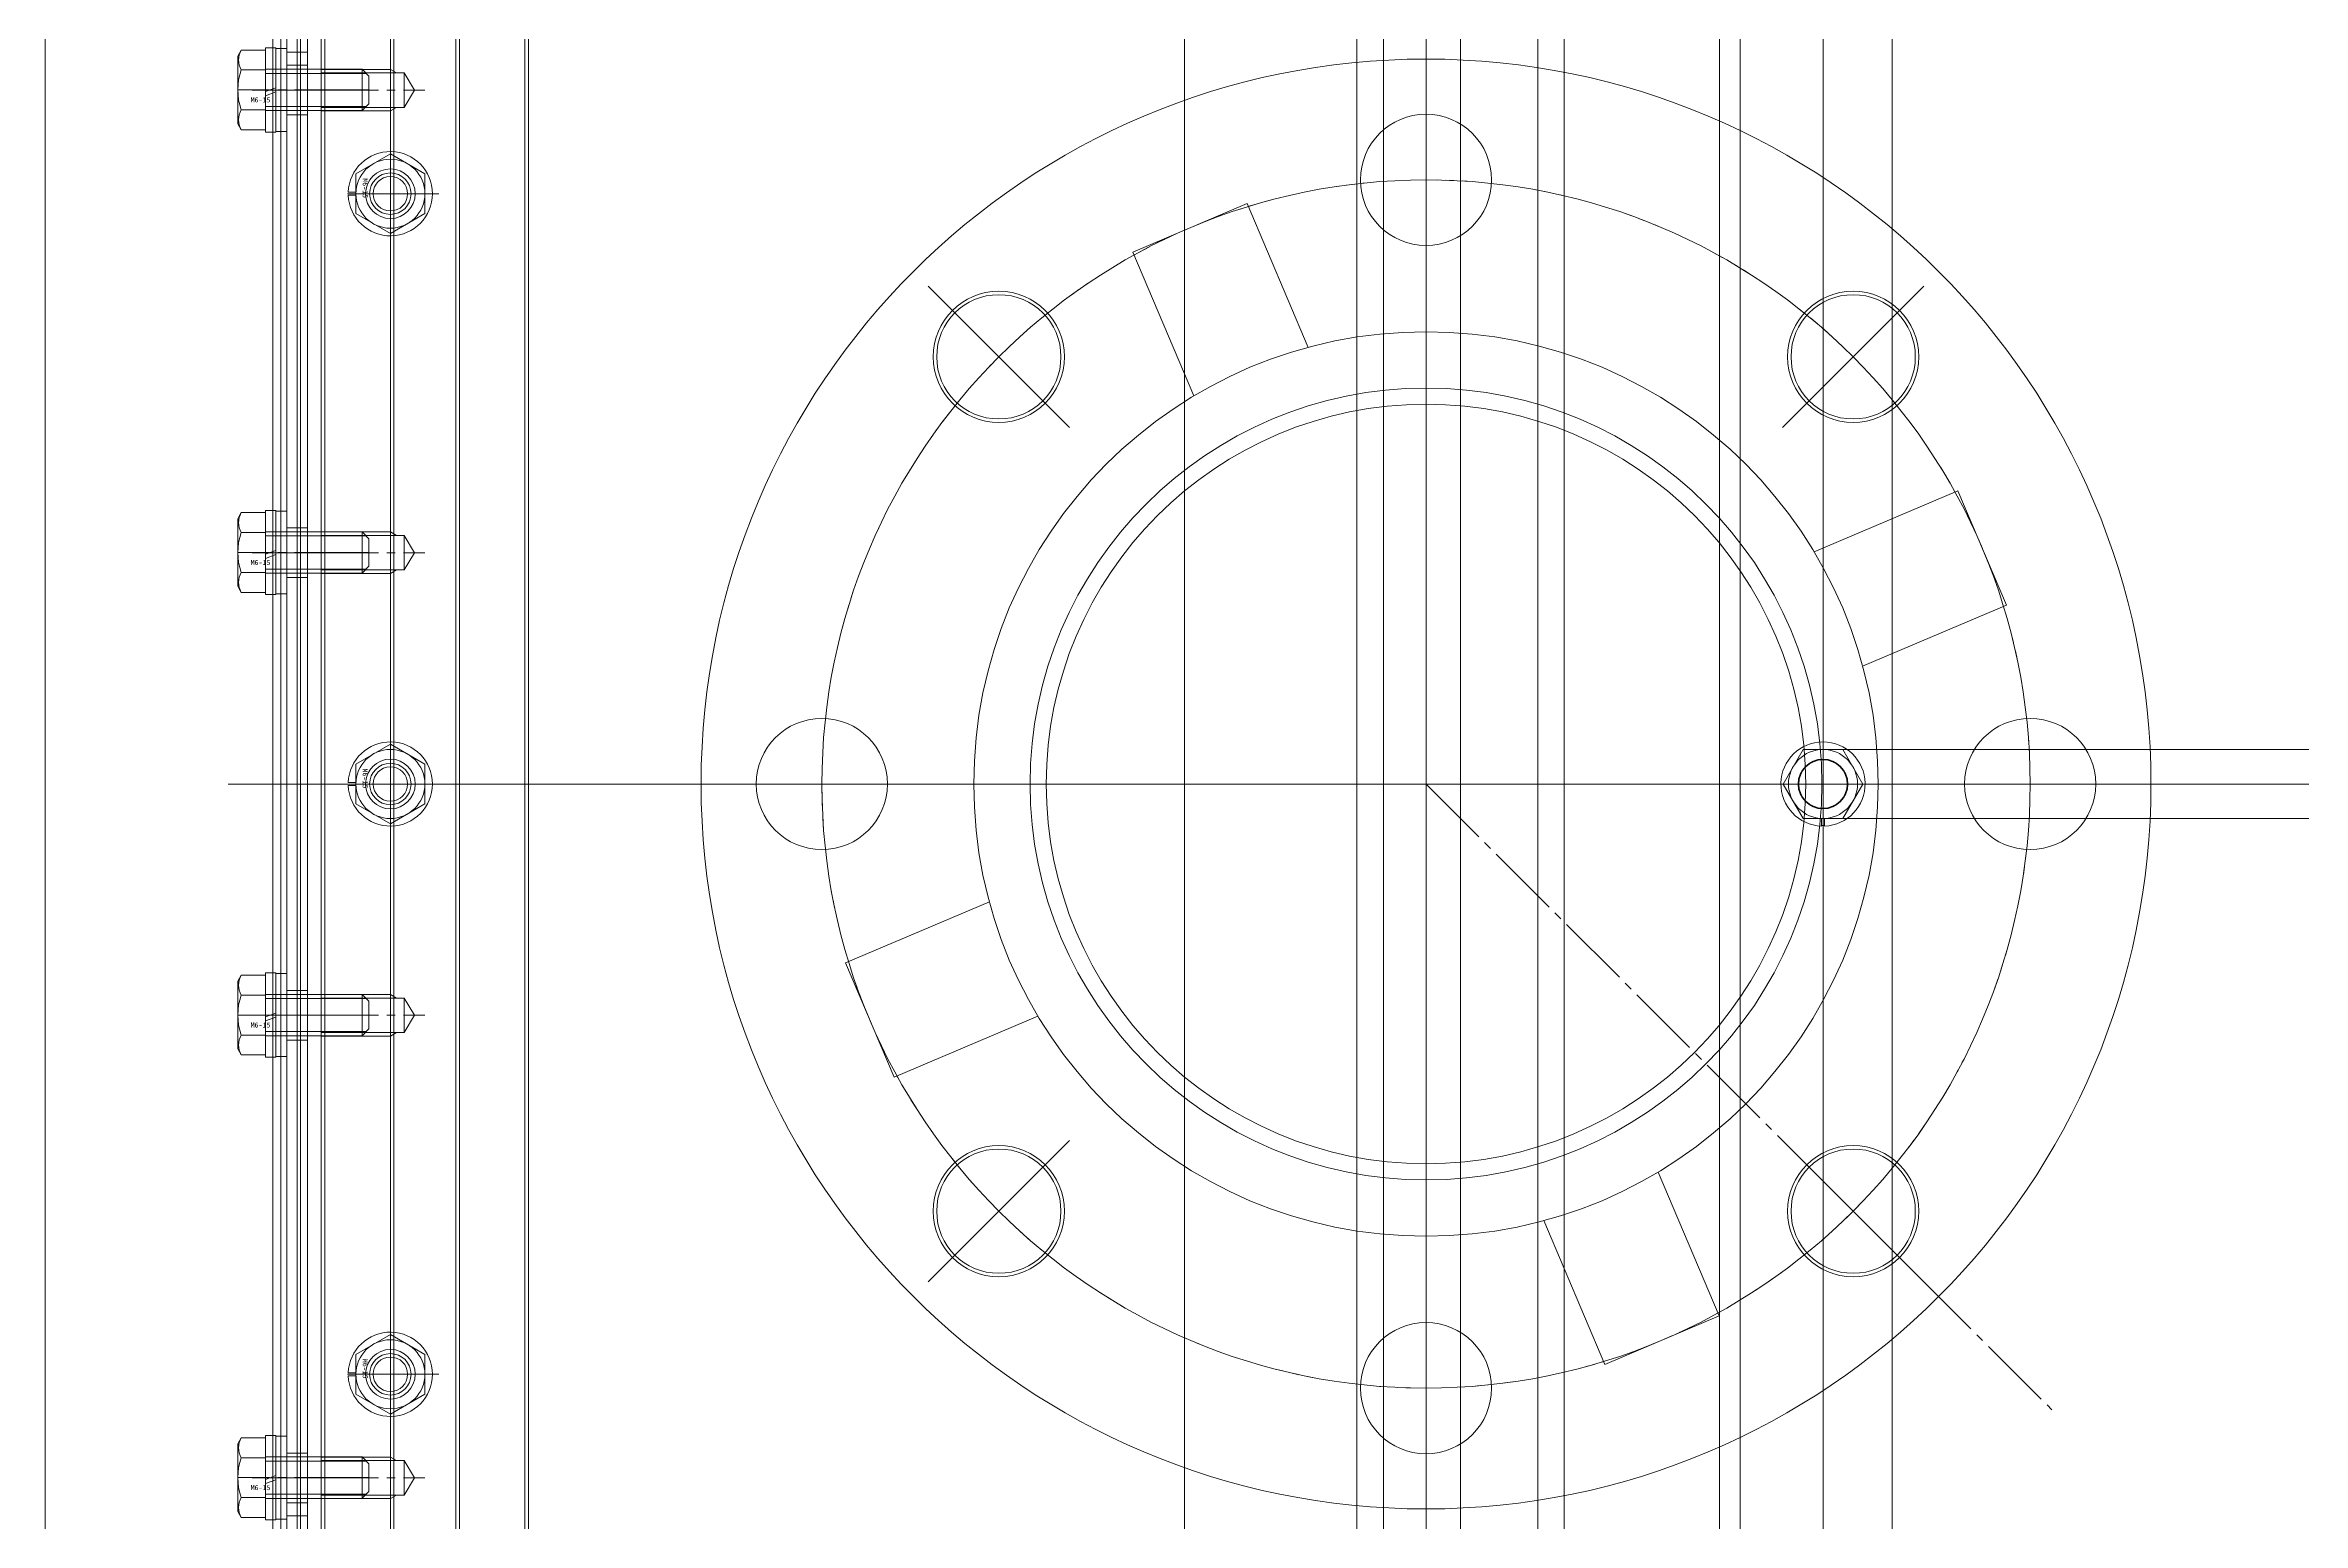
# Model space of a CAD drawing. Units: millimetres at full size. Extents: x -5218 to 5218, y -4308 to 3712.
# Drawn here: x -4252.6 to -3925.6, y -1172.2 to -958.2 of the extents above; entities that cross this region are included whole.
import ezdxf
from ezdxf.enums import TextEntityAlignment as Align

# ---------------------------------------------------------------- set-up
doc = ezdxf.new("R2010")
doc.units = ezdxf.units.MM
doc.header["$LTSCALE"] = 1.2
doc.linetypes.add('CHAIN2', pattern=[12, 9, -1, 1, -1])
for name, color, linetype, lineweight in [('0-1_01_外形線', 134, 'Continuous', 9), ('0-2_03_かくれ線', 5, 'Continuous', 9), ('0-3_04_中心線', 4, 'CHAIN2', 9)]:
    doc.layers.add(name, color=color, linetype=linetype, lineweight=lineweight)
doc.styles.add('ＭＳ ゴシック', font='')
doc.styles.get('ＭＳ ゴシック').set_extended_font_data('MS Gothic')

msp = doc.modelspace()

# ---------------------------------------------------------------- linework, layer by layer
at = {"layer": '0-1_01_外形線'}
for p, q in [((-3995.083, -1060.209), (-3875.083, -1060.209)), ((-3995.083, -1070.209), (-3875.083, -1070.209))]:
    msp.add_line(p, q, dxfattribs=at)
msp.add_lwpolyline([(-4252.583, -905.209), (-4252.583, -1225.208), (-4247.583, -1230.208), (-4212.583, -1230.208), (-4212.583, -900.209), (-4247.583, -900.209)], close=True, dxfattribs=at)
msp.add_lwpolyline([(-3662.584, -1215.208), (-4217.583, -1215.208), (-4217.583, -915.209)], dxfattribs=at)
msp.add_arc((-3995.083, -1065.209), 5, 90, 270, dxfattribs=at)
at = {"layer": '0-2_03_かくれ線'}
for p, q in [((-4215.583, -1230.208), (-4215.583, -900.209)), ((-4215.583, -900.209), (-4215.583, -1230.208)), ((-4212.583, -900.209), (-4212.583, -1230.208)), ((-4252.583, -905.209), (-4252.583, -1225.208)), ((-4216.083, -915.209), (-4216.083, -1215.208)), ((-4212.583, -915.209), (-4212.583, -1215.208)), ((-4219.587, -1195.708), (-4219.587, -934.709)), ((-4218.438, -1195.708), (-4218.438, -934.709)), ((-4212.583, -1195.708), (-4212.583, -934.709)), ((-4212.083, -1195.708), (-4212.083, -934.709)), ((-4202.583, -1195.708), (-4202.583, -934.709)), ((-4202.083, -1195.708), (-4202.083, -934.709)), ((-4193.083, -1195.708), (-4193.083, -934.709)), ((-4192.583, -1195.708), (-4192.583, -934.709)), ((-4183.083, -1195.708), (-4183.083, -934.709)), ((-4182.583, -1195.708), (-4182.583, -934.709)), ((-4062.583, -932.709), (-4062.583, -1192.709)), ((-4058.763, -932.709), (-4058.763, -1198.709)), ((-4036.403, -932.709), (-4036.403, -1198.709)), ((-4032.583, -932.709), (-4032.583, -1192.709)), ((-4010.083, -1193.708), (-4010.083, -936.709)), ((-4007.083, -1193.708), (-4007.083, -936.709)), ((-3985.083, -1193.708), (-3985.083, -936.709)), ((-4052.583, -1190.209), (-4052.583, -940.209)), ((-3995.083, -1187.309), (-3995.083, -943.109)), ((-4224.179, -958.905), (-4224.683, -959.779)), ((-4224.683, -959.779), (-4224.683, -969.579)), ((-4220.683, -958.905), (-4224.179, -958.905)), ((-4220.683, -958.579), (-4220.683, -964.924)), ((-4219.183, -958.579), (-4220.683, -958.579)), ((-4220.683, -958.905), (-4220.683, -970.452)), ((-4219.183, -958.579), (-4219.183, -964.379)), ((-4219.183, -970.679), (-4219.183, -958.679)), ((-4219.183, -958.679), (-4217.583, -958.679)), ((-4217.583, -970.679), (-4217.583, -958.679)), ((-4217.583, -959.209), (-4214.583, -959.209)), ((-4217.583, -961.109), (-4214.583, -961.109)), ((-4220.683, -961.792), (-4224.179, -961.792)), ((-4220.683, -961.679), (-4206.683, -961.679)), ((-4220.683, -962.279), (-4206.483, -962.279)), ((-4219.183, -964.379), (-4220.683, -964.924)), ((-4212.583, -961.709), (-4202.583, -961.709)), ((-4206.683, -961.679), (-4206.683, -967.679)), ((-4206.683, -961.679), (-4206.483, -961.879)), ((-4206.483, -961.879), (-4205.683, -962.679)), ((-4206.083, -962.279), (-4206.483, -962.279)), ((-4205.683, -962.679), (-4205.683, -966.679)), ((-4201.717, -962.209), (-4202.583, -961.709)), ((-4200.583, -962.209), (-4199.081, -964.709)), ((-4052.583, -963.209), (-4052.583, -992.209)), ((-4220.683, -967.565), (-4224.179, -967.565)), ((-4219.183, -964.979), (-4220.683, -965.524)), ((-4220.683, -965.524), (-4220.683, -970.779)), ((-4220.683, -967.079), (-4206.483, -967.079)), ((-4220.683, -967.679), (-4206.683, -967.679)), ((-4219.183, -964.979), (-4219.183, -970.779)), ((-4200.583, -967.209), (-4212.583, -967.209)), ((-4206.683, -967.679), (-4206.483, -967.479)), ((-4206.483, -967.479), (-4205.683, -966.679)), ((-4206.083, -967.079), (-4206.483, -967.079)), ((-4201.717, -967.209), (-4202.583, -967.709)), ((-4199.081, -964.709), (-4200.583, -967.209)), ((-4224.179, -970.452), (-4224.683, -969.579)), ((-4220.683, -970.452), (-4224.179, -970.452)), ((-4220.683, -970.779), (-4219.183, -970.779)), ((-4219.183, -970.679), (-4217.583, -970.679)), ((-4217.583, -968.309), (-4214.583, -968.309)), ((-4197.583, -976.822), (-4202.583, -973.935)), ((-4197.583, -982.595), (-4197.583, -976.822)), ((-4207.583, -979.484), (-4208.679, -979.484)), ((-4207.583, -979.934), (-4208.679, -979.934)), ((-4207.583, -982.595), (-4202.583, -985.482)), ((-4202.583, -985.482), (-4197.583, -982.595)), ((-4069.649, -1001.971), (-4078.488, -981.148)), ((-4124.708, -993.084), (-4104.202, -1013.59)), ((-3980.458, -993.084), (-4000.964, -1013.59)), ((-4224.179, -1025.905), (-4224.683, -1026.778)), ((-4224.683, -1026.778), (-4224.683, -1036.578)), ((-4220.683, -1025.905), (-4224.179, -1025.905)), ((-4220.683, -1025.578), (-4220.683, -1031.924)), ((-4219.183, -1025.578), (-4220.683, -1025.578)), ((-4220.683, -1025.905), (-4220.683, -1037.452)), ((-4219.183, -1025.578), (-4219.183, -1031.378)), ((-4219.183, -1037.678), (-4219.183, -1025.678)), ((-4219.183, -1025.678), (-4217.583, -1025.678)), ((-4217.583, -1037.678), (-4217.583, -1025.678)), ((-4220.683, -1028.792), (-4224.179, -1028.792)), ((-4220.683, -1028.678), (-4206.683, -1028.678)), ((-4220.683, -1029.278), (-4206.483, -1029.278)), ((-4217.583, -1028.109), (-4214.583, -1028.109)), ((-4212.583, -1028.709), (-4202.583, -1028.709)), ((-4206.683, -1028.678), (-4206.683, -1034.678)), ((-4206.683, -1028.678), (-4206.483, -1028.878)), ((-4206.483, -1028.878), (-4205.683, -1029.678)), ((-4206.083, -1029.278), (-4206.483, -1029.278)), ((-4205.683, -1029.678), (-4205.683, -1033.678)), ((-4201.717, -1029.209), (-4202.583, -1028.709)), ((-4200.583, -1029.209), (-4199.081, -1031.709)), ((-4219.183, -1031.378), (-4220.683, -1031.924)), ((-4219.183, -1031.978), (-4220.683, -1032.524)), ((-4220.683, -1032.524), (-4220.683, -1037.778)), ((-4219.183, -1031.978), (-4219.183, -1037.778)), ((-4199.081, -1031.709), (-4200.583, -1034.209)), ((-4224.179, -1037.452), (-4224.683, -1036.578)), ((-4220.683, -1034.565), (-4224.179, -1034.565)), ((-4220.683, -1034.078), (-4206.483, -1034.078)), ((-4220.683, -1034.678), (-4206.683, -1034.678)), ((-4217.583, -1035.309), (-4214.583, -1035.309)), ((-4200.583, -1034.209), (-4212.583, -1034.209)), ((-4206.683, -1034.678), (-4206.483, -1034.478)), ((-4206.483, -1034.478), (-4205.683, -1033.678)), ((-4206.083, -1034.078), (-4206.483, -1034.078)), ((-4201.717, -1034.209), (-4202.583, -1034.709)), ((-4220.683, -1037.452), (-4224.179, -1037.452)), ((-4220.683, -1037.778), (-4219.183, -1037.778)), ((-4219.183, -1037.678), (-4217.583, -1037.678)), ((-3989.345, -1048.143), (-3968.522, -1039.304)), ((-4197.583, -1062.322), (-4202.583, -1059.435)), ((-4197.583, -1068.095), (-4197.583, -1062.322)), ((-3997.97, -1060.209), (-4000.857, -1065.209)), ((-3992.196, -1060.209), (-3997.97, -1060.209)), ((-3989.31, -1065.209), (-3992.196, -1060.209)), ((-4207.583, -1064.984), (-4208.679, -1064.984)), ((-4207.583, -1065.434), (-4208.679, -1065.434)), ((-3927.583, -1065.209), (-4177.583, -1065.209)), ((-4154.583, -1065.209), (-4125.583, -1065.209)), ((-4003.683, -1065.209), (-3986.483, -1065.209)), ((-3992.196, -1070.209), (-3989.31, -1065.209)), ((-3950.583, -1065.209), (-3979.583, -1065.209)), ((-4207.583, -1068.095), (-4202.583, -1070.982)), ((-4202.583, -1070.982), (-4197.583, -1068.095)), ((-3995.308, -1070.209), (-3995.308, -1071.304)), ((-3994.858, -1070.209), (-3994.858, -1071.304)), ((-4115.821, -1082.274), (-4136.644, -1091.113)), ((-4129.611, -1107.682), (-4136.644, -1091.113)), ((-4224.179, -1092.905), (-4224.683, -1093.778)), ((-4224.683, -1093.778), (-4224.683, -1103.578)), ((-4220.683, -1092.905), (-4224.179, -1092.905)), ((-4220.683, -1092.578), (-4220.683, -1098.924)), ((-4219.183, -1092.578), (-4220.683, -1092.578)), ((-4220.683, -1092.905), (-4220.683, -1104.452)), ((-4219.183, -1092.578), (-4219.183, -1098.378)), ((-4219.183, -1104.678), (-4219.183, -1092.678)), ((-4219.183, -1092.678), (-4217.583, -1092.678)), ((-4217.583, -1104.678), (-4217.583, -1092.678)), ((-4217.583, -1095.109), (-4214.583, -1095.109)), ((-4220.683, -1095.792), (-4224.179, -1095.792)), ((-4220.683, -1095.678), (-4206.683, -1095.678)), ((-4220.683, -1096.278), (-4206.483, -1096.278)), ((-4219.183, -1098.378), (-4220.683, -1098.924)), ((-4212.583, -1095.709), (-4202.583, -1095.709)), ((-4206.683, -1095.678), (-4206.683, -1101.678)), ((-4206.683, -1095.678), (-4206.483, -1095.878)), ((-4206.483, -1095.878), (-4205.683, -1096.678)), ((-4206.083, -1096.278), (-4206.483, -1096.278)), ((-4205.683, -1096.678), (-4205.683, -1100.678)), ((-4201.717, -1096.209), (-4202.583, -1095.709)), ((-4200.583, -1096.209), (-4199.081, -1098.709)), ((-4199.081, -1098.709), (-4200.583, -1101.209)), ((-4220.683, -1101.565), (-4224.179, -1101.565)), ((-4219.183, -1098.978), (-4220.683, -1099.524)), ((-4220.683, -1099.524), (-4220.683, -1104.778)), ((-4220.683, -1101.078), (-4206.483, -1101.078)), ((-4220.683, -1101.678), (-4206.683, -1101.678)), ((-4219.183, -1098.978), (-4219.183, -1104.778)), ((-4200.583, -1101.209), (-4212.583, -1101.209)), ((-4206.683, -1101.678), (-4206.483, -1101.478)), ((-4206.483, -1101.478), (-4205.683, -1100.678)), ((-4206.083, -1101.078), (-4206.483, -1101.078)), ((-4201.717, -1101.209), (-4202.583, -1101.709)), ((-4108.788, -1098.843), (-4129.611, -1107.682)), ((-4224.179, -1104.452), (-4224.683, -1103.578)), ((-4220.683, -1104.452), (-4224.179, -1104.452)), ((-4220.683, -1104.778), (-4219.183, -1104.778)), ((-4219.183, -1104.678), (-4217.583, -1104.678)), ((-4217.583, -1102.309), (-4214.583, -1102.309)), ((-4124.708, -1137.333), (-4104.202, -1116.827)), ((-3980.458, -1137.333), (-4000.964, -1116.827)), ((-4035.518, -1128.446), (-4026.679, -1149.269)), ((-4052.583, -1167.209), (-4052.583, -1138.209)), ((-4197.583, -1147.822), (-4202.583, -1144.935)), ((-4207.583, -1150.484), (-4208.679, -1150.484)), ((-4207.583, -1150.934), (-4208.679, -1150.934)), ((-4197.583, -1153.595), (-4197.583, -1147.822)), ((-4207.583, -1153.595), (-4202.583, -1156.482)), ((-4202.583, -1156.482), (-4197.583, -1153.595)), ((-4224.179, -1159.905), (-4224.683, -1160.778)), ((-4224.683, -1160.778), (-4224.683, -1170.578)), ((-4220.683, -1159.905), (-4224.179, -1159.905)), ((-4220.683, -1159.578), (-4220.683, -1165.924)), ((-4219.183, -1159.578), (-4220.683, -1159.578)), ((-4220.683, -1159.905), (-4220.683, -1171.452)), ((-4219.183, -1159.578), (-4219.183, -1165.378)), ((-4219.183, -1171.678), (-4219.183, -1159.678)), ((-4219.183, -1159.678), (-4217.583, -1159.678)), ((-4217.583, -1171.678), (-4217.583, -1159.678)), ((-4220.683, -1162.792), (-4224.179, -1162.792)), ((-4220.683, -1162.678), (-4206.683, -1162.678)), ((-4220.683, -1163.278), (-4206.483, -1163.278)), ((-4217.583, -1162.109), (-4214.583, -1162.109)), ((-4212.583, -1162.709), (-4202.583, -1162.709)), ((-4206.683, -1162.678), (-4206.683, -1168.678)), ((-4206.683, -1162.678), (-4206.483, -1162.878)), ((-4206.483, -1162.878), (-4205.683, -1163.678)), ((-4206.083, -1163.278), (-4206.483, -1163.278)), ((-4205.683, -1163.678), (-4205.683, -1167.678)), ((-4201.717, -1163.209), (-4202.583, -1162.709)), ((-4200.583, -1163.209), (-4199.081, -1165.709)), ((-4219.183, -1165.378), (-4220.683, -1165.924)), ((-4219.183, -1165.978), (-4220.683, -1166.524)), ((-4220.683, -1166.524), (-4220.683, -1171.778)), ((-4219.183, -1165.978), (-4219.183, -1171.778)), ((-4199.081, -1165.709), (-4200.583, -1168.209)), ((-4224.179, -1171.452), (-4224.683, -1170.578)), ((-4220.683, -1168.565), (-4224.179, -1168.565)), ((-4220.683, -1168.078), (-4206.483, -1168.078)), ((-4220.683, -1168.678), (-4206.683, -1168.678)), ((-4217.583, -1169.309), (-4214.583, -1169.309)), ((-4200.583, -1168.209), (-4212.583, -1168.209)), ((-4206.683, -1168.678), (-4206.483, -1168.478)), ((-4206.483, -1168.478), (-4205.683, -1167.678)), ((-4206.083, -1168.078), (-4206.483, -1168.078)), ((-4201.717, -1168.209), (-4202.583, -1168.709)), ((-4220.683, -1171.452), (-4224.179, -1171.452)), ((-4220.683, -1171.778), (-4219.183, -1171.778)), ((-4219.183, -1171.678), (-4217.583, -1171.678)), ((-4217.583, -1171.209), (-4214.583, -1171.209))]:
    msp.add_line(p, q, dxfattribs=at)
for points in [[(-4217.583, -925.709), (-4217.583, -1204.708), (-4214.583, -1204.708), (-4214.583, -925.709)], [(-4047.583, -934.709), (-4047.583, -1195.708), (-4087.583, -1195.708), (-4087.583, -934.709)]]:
    msp.add_lwpolyline(points, close=True, dxfattribs=at)
for points in [[(-4212.583, -967.709), (-4202.583, -967.709), (-4202.583, -961.709)], [(-4212.583, -962.209), (-4200.583, -962.209), (-4200.583, -967.209)], [(-4202.583, -973.935), (-4207.583, -976.822), (-4207.583, -982.595)], [(-4086.218, -1009.004), (-4095.057, -988.181), (-4078.488, -981.148)], [(-3996.379, -1031.574), (-3975.556, -1022.735), (-3968.522, -1039.304)], [(-4212.583, -1034.709), (-4202.583, -1034.709), (-4202.583, -1028.709)], [(-4212.583, -1029.209), (-4200.583, -1029.209), (-4200.583, -1034.209)], [(-4202.583, -1059.435), (-4207.583, -1062.322), (-4207.583, -1068.095)], [(-4000.857, -1065.209), (-3997.97, -1070.209), (-3992.196, -1070.209)], [(-4212.583, -1101.709), (-4202.583, -1101.709), (-4202.583, -1095.709)], [(-4212.583, -1096.209), (-4200.583, -1096.209), (-4200.583, -1101.209)], [(-4018.948, -1121.413), (-4010.11, -1142.236), (-4026.679, -1149.269)], [(-4202.583, -1144.935), (-4207.583, -1147.822), (-4207.583, -1153.595)], [(-4212.583, -1168.709), (-4202.583, -1168.709), (-4202.583, -1162.709)], [(-4212.583, -1163.209), (-4200.583, -1163.209), (-4200.583, -1168.209)]]:
    msp.add_lwpolyline(points, dxfattribs=at)
for centre, radius in [((-4052.583, -1065.209), 105), ((-4052.583, -977.709), 9.5), ((-4202.583, -979.709), 5), ((-4202.583, -979.709), 3.6), ((-4202.583, -979.709), 3), ((-4202.583, -979.709), 2.5), ((-4052.583, -1065.209), 87.5), ((-4114.455, -1003.337), 9.5), ((-3990.711, -1003.337), 9.5), ((-4114.455, -1003.337), 9), ((-3990.711, -1003.337), 9), ((-4052.583, -1065.209), 65.5), ((-4052.583, -1065.209), 57.35), ((-4052.583, -1065.209), 55), ((-4140.083, -1065.209), 9.5), ((-3965.083, -1065.209), 9.5), ((-4202.583, -1065.209), 5), ((-4202.583, -1065.209), 3.6), ((-4202.583, -1065.209), 3), ((-4202.583, -1065.209), 2.5), ((-3995.083, -1065.209), 5), ((-3995.083, -1065.209), 3.6), ((-3995.083, -1065.209), 3.5), ((-4114.455, -1127.08), 9.5), ((-4114.455, -1127.08), 9), ((-3990.711, -1127.08), 9.5), ((-3990.711, -1127.08), 9), ((-4052.583, -1152.709), 9.5), ((-4202.583, -1150.709), 5), ((-4202.583, -1150.709), 3.6), ((-4202.583, -1150.709), 3), ((-4202.583, -1150.709), 2.5)]:
    msp.add_circle(centre, radius, dxfattribs=at)
for centre, radius, start, end in [((-4221.679, -960.348), 2.887, 150.00001, 209.99999), ((-4216.169, -964.679), 8.514, 160.18087, 199.81913), ((-4221.679, -969.009), 2.887, 150.00001, 209.99999), ((-4202.583, -979.709), 6.1, 182.11385, 177.88615), ((-4221.679, -1027.348), 2.887, 150.00001, 209.99999), ((-4216.169, -1031.678), 8.514, 160.18087, 199.81913), ((-4221.679, -1036.009), 2.887, 150.00001, 209.99999), ((-4202.583, -1065.209), 6.1, 182.11385, 177.88615), ((-3995.083, -1065.209), 6.1, 272.11385, 267.88615), ((-3995.083, -1065.209), 6, 267.88615, 272.1491), ((-4221.679, -1094.348), 2.887, 150.00001, 209.99999), ((-4216.169, -1098.678), 8.514, 160.18087, 199.81913), ((-4221.679, -1103.009), 2.887, 150.00001, 209.99999), ((-4202.583, -1150.709), 6.1, 182.11385, 177.88615), ((-4221.679, -1161.348), 2.887, 150.00001, 209.99999), ((-4216.169, -1165.678), 8.514, 160.18087, 199.81913), ((-4221.679, -1170.008), 2.887, 150.00001, 209.99999)]:
    msp.add_arc(centre, radius, start, end, dxfattribs=at)
at = {"layer": '0-3_04_中心線'}
for p, q in [((-4047.583, -1376.708), (-4047.583, -834.709)), ((-4052.583, -1251.708), (-4052.583, -878.709)), ((-4202.583, -1200.708), (-4202.583, -929.709)), ((-4192.583, -1200.708), (-4192.583, -929.709)), ((-3995.083, -1188.709), (-3995.083, -941.709)), ((-4205.683, -964.679), (-4224.683, -964.679)), ((-4222.583, -964.709), (-4209.583, -964.709)), ((-4215.083, -964.709), (-4197.583, -964.709)), ((-4202.583, -972.709), (-4202.583, -1157.709)), ((-4202.583, -985.809), (-4202.583, -973.609)), ((-4195.583, -979.709), (-4209.583, -979.709)), ((-4196.483, -979.709), (-4208.683, -979.709)), ((-4197.583, -979.709), (-4207.583, -979.709)), ((-4105.121, -1012.671), (-4123.789, -994.003)), ((-4000.045, -1012.671), (-3981.378, -994.003)), ((-4205.683, -1031.678), (-4224.683, -1031.678)), ((-4222.583, -1031.709), (-4209.583, -1031.709)), ((-4215.083, -1031.709), (-4197.583, -1031.709)), ((-4202.583, -1071.309), (-4202.583, -1059.109)), ((-4226.083, -1065.209), (-3642.584, -1065.209)), ((-4217.583, -1065.209), (-3887.583, -1065.209)), ((-4196.483, -1065.209), (-4208.683, -1065.209)), ((-4197.583, -1065.209), (-4207.583, -1065.209)), ((-4052.583, -1065.209), (-3961.932, -1155.86)), ((-4205.683, -1098.678), (-4224.683, -1098.678)), ((-4222.583, -1098.709), (-4209.583, -1098.709)), ((-4215.083, -1098.709), (-4197.583, -1098.709)), ((-4105.121, -1117.747), (-4123.789, -1136.414)), ((-4202.583, -1156.809), (-4202.583, -1144.609)), ((-4195.583, -1150.709), (-4209.583, -1150.709)), ((-4196.483, -1150.709), (-4208.683, -1150.709)), ((-4197.583, -1150.709), (-4207.583, -1150.709)), ((-4205.683, -1165.678), (-4224.683, -1165.678)), ((-4222.583, -1165.709), (-4209.583, -1165.709)), ((-4215.083, -1165.709), (-4197.583, -1165.709))]:
    msp.add_line(p, q, dxfattribs=at)
msp.add_circle((-4052.583, -1065.209), 87.5, dxfattribs=at)

# ---------------------------------------------------------------- texts
at = {"layer": '0-2_03_かくれ線', "style": 'ＭＳ ゴシック'}
for p in [(-4222.821, -966.706), (-4222.821, -1033.705), (-4222.821, -1100.705), (-4222.821, -1167.705)]:
    msp.add_text('M6-15', height=0.7331, dxfattribs=at).set_placement(p, align=Align.BOTTOM_LEFT)
for p in [(-4206.812, -977.474), (-4206.812, -1062.974), (-4206.812, -1148.474)]:
    msp.add_text('M6-15', height=0.7331, rotation=270, dxfattribs=at).set_placement(p, align=Align.BOTTOM_LEFT)

doc.saveas('drawing.dxf')
